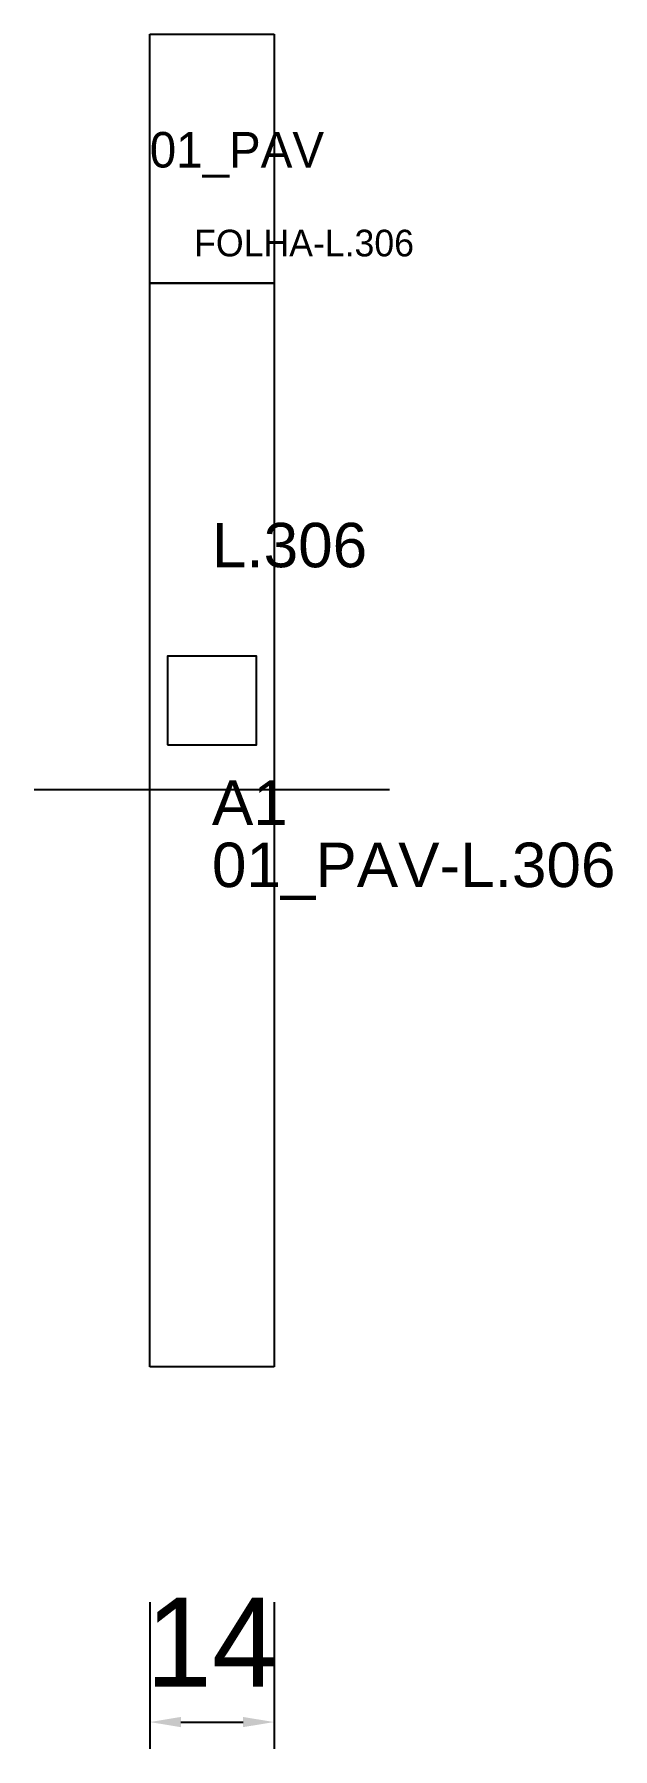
# Model space of a CAD drawing. Header units: metres. Extents: x 209 to 274, y 8 to 202.
import ezdxf

# ---------------------------------------------------------------- set-up
doc = ezdxf.new("R2010")
doc.units = ezdxf.units.M
for name, color, linetype in [('3', 3, 'CONTINUOUS'), ('AUX00', 7, 'CONTINUOUS'), ('COTA', 241, 'CONTINUOUS'), ('FOLHA', 255, 'CONTINUOUS'), ('Hachura', 251, 'CONTINUOUS'), ('NOMENCLATURA', 7, 'CONTINUOUS'), ('Nível', 160, 'CONTINUOUS'), ('Painéis', 200, 'CONTINUOUS'), ('Pilares', 5, 'CONTINUOUS'), ('SARR_2.2x7', 40, 'CONTINUOUS')]:
    doc.layers.add(name, color=color, linetype=linetype)
doc.styles.add('ARIAL', font='Arial.ttf')
doc.styles.add('STR_STANDARD', font='arial.ttf')
doc.dimstyles.new('EZ DXF', dxfattribs={"dimtxt": 10, "dimasz": 3.5, "dimexe": 3, "dimexo": 1.5, "dimgap": 1, "dimtad": 1, "dimdec": 1, "dimdsep": 46, "dimcen": 2.5, "dimazin": 3, "dimtfac": 1, "dimtmove": 0, "dimatfit": 3})

msp = doc.modelspace()

# ---------------------------------------------------------------- hatches: boundary and pattern name
at = {"layer": 'Hachura'}
h = msp.add_hatch(dxfattribs=at)
h.set_pattern_fill('ANSI31', scale=50)
h.paths.add_polyline_path([(222.2, 201.5), (236.2, 201.5), (236.2, 51.5), (222.2, 51.5)])
h = msp.add_hatch(dxfattribs=at)
h.set_pattern_fill('ANSI31', scale=50)
h.paths.add_polyline_path([(222.2, 201.5), (236.2, 201.5), (236.2, 51.5), (222.2, 51.5)])

# ---------------------------------------------------------------- linework, layer by layer
at = {"layer": '3'}
msp.add_lwpolyline([(222.2, 173.5), (236.2, 173.5)], close=True, dxfattribs=at)
msp.add_lwpolyline([(222.2, 173.5), (236.2, 173.5)], close=True, dxfattribs=at)
at = {"layer": 'Painéis', "color": 200}
for p, q in [((222.2, 201.5), (236.2, 201.5)), ((222.2, 51.5), (222.2, 201.5)), ((222.2, 201.5), (236.2, 201.5)), ((222.2, 51.5), (222.2, 201.5)), ((236.2, 201.5), (236.2, 51.5)), ((236.2, 201.5), (236.2, 51.5)), ((236.2, 51.5), (222.2, 51.5)), ((236.2, 51.5), (222.2, 51.5))]:
    msp.add_line(p, q, dxfattribs=at)
at = {"layer": 'Pilares'}
msp.add_lwpolyline([(224.2, 121.5), (234.2, 121.5), (234.2, 131.5), (224.2, 131.5)], close=True, dxfattribs=at)
msp.add_lwpolyline([(224.2, 121.5), (234.2, 121.5), (234.2, 131.5), (224.2, 131.5)], close=True, dxfattribs=at)
at = {"layer": 'SARR_2.2x7'}
msp.add_line((209.2, 116.5), (249.2, 116.5), dxfattribs=at)
msp.add_line((209.2, 116.5), (249.2, 116.5), dxfattribs=at)

# ---------------------------------------------------------------- texts
at = {"layer": '3', "style": 'STR_STANDARD'}
msp.add_text('A1', height=5, dxfattribs=at).set_placement((229.2, 112.5))
msp.add_text('A1', height=5, dxfattribs=at).set_placement((229.2, 112.5))
at = {"layer": 'AUX00', "style": 'STR_STANDARD'}
msp.add_text('01_PAV-L.306', height=5, dxfattribs=at).set_placement((229.2, 105.5))
msp.add_text('01_PAV-L.306', height=5, dxfattribs=at).set_placement((229.2, 105.5))
at = {"layer": 'FOLHA'}
msp.add_text('FOLHA-L.306', height=3, dxfattribs=at).set_placement((227.2, 176.5))
msp.add_text('FOLHA-L.306', height=3, dxfattribs=at).set_placement((227.2, 176.5))
at = {"layer": 'NOMENCLATURA', "insert": (229.2, 146.5), "char_height": 5, "attachment_point": 1, "style": 'ARIAL'}
msp.add_mtext('L.306', dxfattribs=at)
msp.add_mtext('L.306', dxfattribs=at)
at = {"layer": 'Nível'}
msp.add_text('01_PAV', height=4, dxfattribs=at).set_placement((222.2, 186.5))
msp.add_text('01_PAV', height=4, dxfattribs=at).set_placement((222.2, 186.5))

# ---------------------------------------------------------------- dimensions: what is measured, and where the dimension line sits
at = {"layer": 'COTA'}
msp.add_linear_dim(base=(222.2, 11.5), p1=(222.2, 26.5), p2=(236.2, 26.5), dimstyle='EZ DXF', dxfattribs=at).render()
msp.add_linear_dim(base=(222.2, 11.5), p1=(222.2, 26.5), p2=(236.2, 26.5), dimstyle='EZ DXF', dxfattribs=at).render()

doc.saveas('drawing.dxf')
